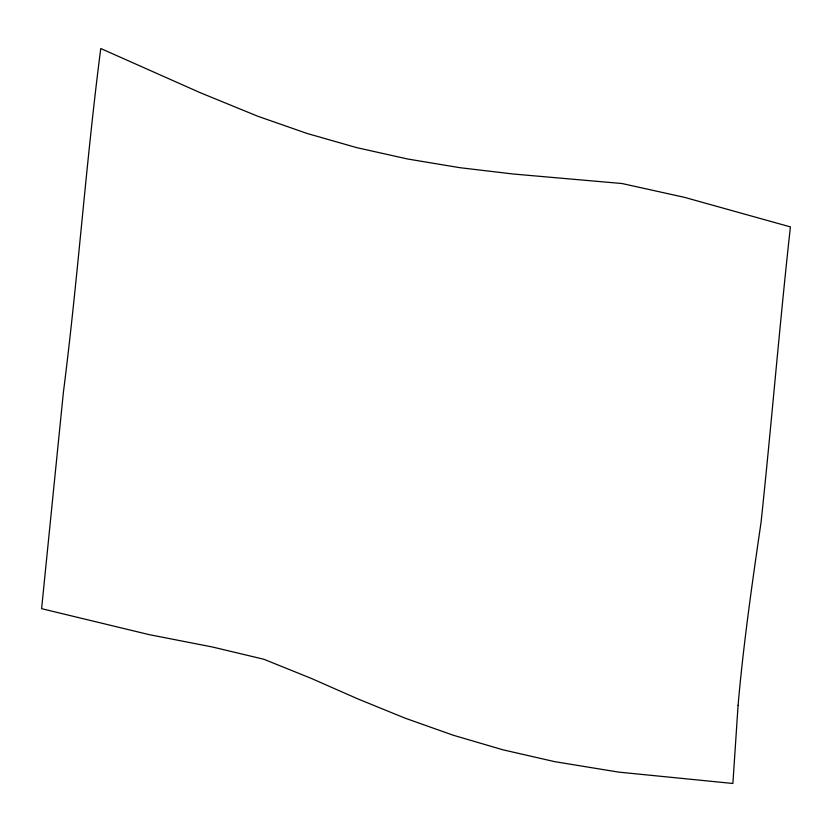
<?xml version="1.0" encoding="UTF-8"?>
<svg xmlns="http://www.w3.org/2000/svg" width="832" height="832" viewBox="0 0 832 832"><rect width="100%" height="100%" fill="white"/><g stroke="black" fill="none" stroke-linecap="round" stroke-linejoin="round"><path stroke-width="1.25" d="M738.078 705.338L732.888 783.474L618.582 772.106L554.528 761.623L502.809 749.778L453.357 735.27L405.111 718.162L357.864 698.911L311.21 678.371L263.879 659.266L212.358 646.984L149.178 634.639L41.6 608.681L63.346 392.694C78 278.19 85.914 163.01 100.766 48.526L199.971 92.591L257.91 116.293L307.164 133.484L356.762 147.649L407.67 159.006L459.805 167.679L513.042 173.992L621.982 183.518L684.486 197.35L790.4 226.897C779.563 325.208 771.503 423.8 761.082 522.132C752.201 583.034 743.423 643.999 738.078 705.338"/></g></svg>
